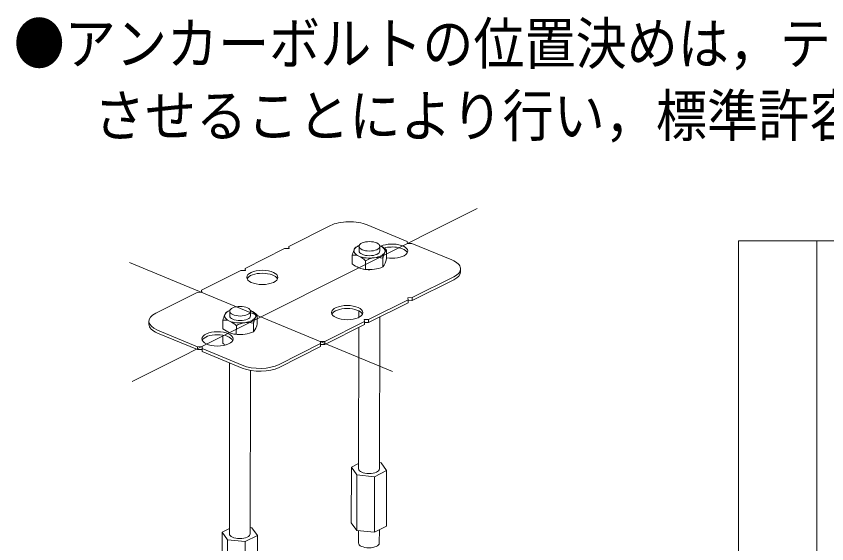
# Model space of a CAD drawing. Units: millimetres at full size; details may follow other scales. Extents: x -2994 to 2994, y -2281 to 2281.
# Drawn here: x 1566 to 2085, y 930 to 1267 of the extents above; entities that cross this region are included whole.
import ezdxf
from ezdxf.enums import TextEntityAlignment as Align

# ---------------------------------------------------------------- set-up
doc = ezdxf.new("R2010")
doc.units = ezdxf.units.MM
doc.header["$LTSCALE"] = 28.063
for name, color, linetype, lineweight in [('1-0_0', 4, 'Continuous', 9), ('1-2__0-5_HYOU', 4, 'Continuous', 15), ('1-C_AM_VIS', 7, 'Continuous', 13)]:
    doc.layers.add(name, color=color, linetype=linetype, lineweight=lineweight)
doc.styles.add('ＭＳ Ｐゴシック', font='')
doc.styles.get('ＭＳ Ｐゴシック').set_extended_font_data('MS PGothic')

# ---------------------------------------------------------------- blocks, each defined once
blk = doc.blocks.new('DWG等高線_19')
at = {"layer": '1-0_0', "color": 7, "lineweight": 13}
for points in [[(90333.82, 14274.48), (90333.84, 14274.56), (90333.86, 14274.64), (90333.88, 14274.72), (90333.9, 14274.8), (90333.92, 14274.87), (90333.94, 14274.95), (90333.96, 14275.02), (90333.98, 14275.09), (90333.99, 14275.17), (90334.01, 14275.23), (90334.04, 14275.32), (90334.06, 14275.41), (90334.08, 14275.49), (90334.11, 14275.58), (90334.13, 14275.67), (90334.16, 14275.75), (90334.18, 14275.84), (90334.21, 14275.92), (90334.23, 14276.01), (90334.26, 14276.09), (90334.28, 14276.18), (90334.31, 14276.26), (90334.34, 14276.34), (90334.36, 14276.42), (90334.39, 14276.5), (90334.41, 14276.58), (90334.44, 14276.66), (90334.47, 14276.74), (90334.49, 14276.82), (90334.52, 14276.89), (90334.55, 14276.97), (90334.57, 14277.04), (90334.6, 14277.12), (90334.63, 14277.19), (90334.66, 14277.26), (90334.68, 14277.33), (90334.71, 14277.4), (90334.74, 14277.47), (90334.76, 14277.53)], [(90334.76, 14277.53), (90334.79, 14277.6), (90334.82, 14277.66), (90334.84, 14277.73), (90334.87, 14277.79), (90334.89, 14277.85), (90334.92, 14277.91), (90334.95, 14277.97), (90334.97, 14278.03), (90335, 14278.08), (90335.02, 14278.14), (90335.05, 14278.19), (90335.07, 14278.24), (90335.1, 14278.29), (90335.12, 14278.34), (90335.15, 14278.4), (90335.17, 14278.45), (90335.2, 14278.5), (90335.23, 14278.54), (90335.25, 14278.59), (90335.28, 14278.64), (90335.3, 14278.69), (90335.33, 14278.73), (90335.36, 14278.78), (90335.38, 14278.82), (90335.41, 14278.87), (90335.44, 14278.91), (90335.46, 14278.95), (90335.49, 14278.99), (90335.52, 14279.03), (90335.54, 14279.07), (90335.57, 14279.11), (90335.6, 14279.15), (90335.62, 14279.18), (90335.65, 14279.21), (90335.68, 14279.25), (90335.7, 14279.28), (90335.73, 14279.31), (90335.76, 14279.34), (90335.78, 14279.36)], [(90335.78, 14279.36), (90335.81, 14279.39), (90335.83, 14279.42), (90335.86, 14279.44), (90335.88, 14279.46), (90335.91, 14279.48), (90335.93, 14279.5), (90335.96, 14279.52), (90335.98, 14279.54), (90336.01, 14279.55), (90336.03, 14279.56), (90336.05, 14279.58), (90336.08, 14279.59), (90336.1, 14279.6), (90336.11, 14279.6), (90336.13, 14279.61), (90336.15, 14279.61), (90336.17, 14279.62), (90336.19, 14279.62), (90336.21, 14279.63), (90336.22, 14279.63), (90336.24, 14279.63), (90336.26, 14279.63)]]:
    blk.add_lwpolyline(points, dxfattribs=at)
blk = doc.blocks.new('DWG等高線_20')
at = {"layer": '1-0_0', "color": 7, "lineweight": 13}
for points in [[(90416.65, 14316.03), (90416.67, 14316.11), (90416.69, 14316.19), (90416.71, 14316.27), (90416.73, 14316.34), (90416.75, 14316.42), (90416.76, 14316.49), (90416.78, 14316.57), (90416.8, 14316.64), (90416.82, 14316.71), (90416.84, 14316.78), (90416.86, 14316.87), (90416.89, 14316.95), (90416.91, 14317.04), (90416.93, 14317.13), (90416.96, 14317.21), (90416.98, 14317.3), (90417.01, 14317.38), (90417.03, 14317.47), (90417.06, 14317.55), (90417.08, 14317.64), (90417.11, 14317.72), (90417.14, 14317.8), (90417.16, 14317.89), (90417.19, 14317.97), (90417.21, 14318.05), (90417.24, 14318.13), (90417.27, 14318.21), (90417.29, 14318.29), (90417.32, 14318.36), (90417.35, 14318.44), (90417.37, 14318.51), (90417.4, 14318.59), (90417.43, 14318.66), (90417.45, 14318.73), (90417.48, 14318.81), (90417.51, 14318.88), (90417.53, 14318.95), (90417.56, 14319.01), (90417.59, 14319.08)], [(90417.59, 14319.08), (90417.61, 14319.15), (90417.64, 14319.21), (90417.67, 14319.27), (90417.69, 14319.34), (90417.72, 14319.4), (90417.75, 14319.46), (90417.77, 14319.51), (90417.8, 14319.57), (90417.82, 14319.63), (90417.85, 14319.68), (90417.87, 14319.73), (90417.9, 14319.79), (90417.92, 14319.84), (90417.95, 14319.89), (90417.97, 14319.94), (90418, 14319.99), (90418.03, 14320.04), (90418.05, 14320.09), (90418.08, 14320.14), (90418.1, 14320.19), (90418.13, 14320.23), (90418.16, 14320.28), (90418.18, 14320.33), (90418.21, 14320.37), (90418.24, 14320.41), (90418.26, 14320.46), (90418.29, 14320.5), (90418.32, 14320.54), (90418.34, 14320.58), (90418.37, 14320.62), (90418.4, 14320.65), (90418.42, 14320.69), (90418.45, 14320.73), (90418.48, 14320.76), (90418.5, 14320.79), (90418.53, 14320.82), (90418.56, 14320.85), (90418.58, 14320.88), (90418.61, 14320.91)], [(90418.61, 14320.91), (90418.63, 14320.94), (90418.66, 14320.96), (90418.68, 14320.98), (90418.71, 14321.01), (90418.74, 14321.03), (90418.76, 14321.05), (90418.78, 14321.06), (90418.81, 14321.08), (90418.83, 14321.1), (90418.86, 14321.11), (90418.88, 14321.12), (90418.9, 14321.13), (90418.92, 14321.14), (90418.94, 14321.15), (90418.96, 14321.15), (90418.98, 14321.16), (90418.99, 14321.17), (90419.01, 14321.17), (90419.03, 14321.17), (90419.05, 14321.17), (90419.07, 14321.18), (90419.09, 14321.18)]]:
    blk.add_lwpolyline(points, dxfattribs=at)

msp = doc.modelspace()

# ---------------------------------------------------------------- linework, layer by layer
at = {"layer": '1-0_0', "color": 7, "lineweight": 18}
for p, q in [((1640.35, 1033.52), (1861.37, 1144.38)), ((1638.65, 1109.83), (1807.1, 1040))]:
    msp.add_line(p, q, dxfattribs=at)
at = {"layer": '1-2__0-5_HYOU'}
msp.add_line((2078.83, 503.56), (2078.83, 1123.56), dxfattribs=at)
for points in [[(2728.83, 503.56), (2728.83, 1123.56), (2028.83, 1123.56)], [(2728.83, 503.56), (2028.83, 503.56), (2028.83, 1123.56)]]:
    msp.add_lwpolyline(points, dxfattribs=at)
at = {"layer": '1-C_AM_VIS'}
for p, q in [((1740.67, 1120.04), (1740.66, 1118.75)), ((1782.61, 1118.31), (1782.43, 1117.93)), ((1785.62, 1117.15), (1785.62, 1120.12)), ((1798.88, 1120.56), (1799, 1120.51)), ((1798.95, 1117.13), (1798.96, 1120.1)), ((1803.28, 1117.6), (1803.27, 1112.1)), ((1781.3, 1114.42), (1781.29, 1108.9)), ((1800.85, 1112.46), (1800.84, 1106.96)), ((1789.85, 1110.87), (1789.84, 1105.36)), ((1712.69, 1106.01), (1712.68, 1104.72)), ((1850.66, 1105.73), (1850.65, 1103.83)), ((1846.34, 1100.64), (1819.7, 1087.28)), ((1819.7, 1085.38), (1846.34, 1098.74)), ((1684.7, 1091.97), (1684.7, 1090.68)), ((1819.7, 1087.28), (1816.88, 1087.22)), ((1817.02, 1085.93), (1817.01, 1084.03)), ((1817.01, 1085.33), (1819.7, 1085.38)), ((1819.7, 1087.28), (1819.7, 1085.38)), ((1791.72, 1071.35), (1817.01, 1084.03)), ((1699.78, 1076.76), (1699.6, 1076.38)), ((1702.79, 1075.61), (1702.8, 1078.58)), ((1716.05, 1079.02), (1716.17, 1078.97)), ((1716.13, 1075.59), (1716.13, 1078.55)), ((1720.46, 1076.06), (1720.45, 1070.56)), ((1785.54, 1074.67), (1785.55, 1078.78)), ((1798.71, 977.69), (1798.88, 1074.94)), ((1651.06, 1072.17), (1651.06, 1070.27)), ((1698.47, 1072.88), (1698.46, 1067.36)), ((1718.02, 1070.91), (1718.01, 1065.42)), ((1763.73, 1057.31), (1789.03, 1070)), ((1791.72, 1073.24), (1788.89, 1073.19)), ((1789.03, 1071.9), (1789.03, 1070)), ((1789.03, 1071.29), (1791.72, 1071.35)), ((1791.72, 1073.24), (1791.72, 1071.35)), ((1656.53, 1064.63), (1682.22, 1053.98)), ((1682.22, 1055.88), (1656.54, 1066.53)), ((1707.03, 1069.32), (1707.02, 1063.82)), ((1785.38, 977.71), (1785.53, 1068.24)), ((1698.45, 1063.24), (1698.45, 1058.04)), ((1685.05, 1055.94), (1682.22, 1055.88)), ((1682.22, 1055.88), (1682.22, 1053.98)), ((1685.05, 1055.94), (1685.04, 1054.04)), ((1685.19, 1054.65), (1685.05, 1055.94)), ((1685.19, 1054.65), (1685.18, 1052.75)), ((1710.87, 1044), (1685.19, 1054.65)), ((1734.41, 1042.6), (1761.05, 1055.96)), ((1763.74, 1059.21), (1760.91, 1059.15)), ((1761.05, 1057.86), (1761.05, 1055.96)), ((1761.05, 1057.25), (1763.73, 1057.31)), ((1763.74, 1059.21), (1763.73, 1057.31)), ((1682.22, 1053.98), (1685.04, 1054.04)), ((1685.04, 1054.04), (1685.18, 1052.75)), ((1685.18, 1052.75), (1710.87, 1042.11)), ((1702.55, 936.17), (1702.74, 1045.48)), ((1715.88, 936.15), (1716.07, 1040.64)), ((1799.8, 981.59), (1798.72, 981.7)), ((1803.33, 976.58), (1799.8, 981.59)), ((1795.58, 972.69), (1803.33, 976.58)), ((1803.33, 976.58), (1803.27, 940.97)), ((1716.97, 940.05), (1715.89, 940.15)), ((1720.5, 935.03), (1716.97, 940.05)), ((1780.7, 943.23), (1784.23, 938.21)), ((1795.51, 937.08), (1803.27, 940.97)), ((1697.93, 937.28), (1697.87, 901.68)), ((1702.56, 939.6), (1697.93, 937.28)), ((1784.23, 938.21), (1795.51, 937.08)), ((1785.29, 930.24), (1785.31, 938.1)), ((1798.63, 930.22), (1798.64, 938.65))]:
    msp.add_line(p, q, dxfattribs=at)
for points in [[(1737.98, 1118.7), (1740.81, 1118.76), (1740.67, 1120.04), (1767.31, 1133.41)], [(1790.85, 1133.9), (1816.53, 1123.25), (1816.67, 1121.96)], [(1816.67, 1121.96), (1819.5, 1122.02), (1845.18, 1111.38)], [(1710, 1104.66), (1712.82, 1104.72), (1712.69, 1106.01), (1737.98, 1118.7)], [(1655.38, 1077.26), (1682.02, 1090.63), (1684.84, 1090.69), (1684.7, 1091.97), (1710, 1104.66)], [(1816.88, 1087.22), (1817.02, 1085.93), (1791.72, 1073.24)], [(1788.89, 1073.19), (1789.03, 1071.9), (1763.74, 1059.21)], [(1760.91, 1059.15), (1761.05, 1057.86), (1734.41, 1044.5)], [(1785.38, 981.15), (1780.76, 978.83), (1780.7, 943.23)], [(1780.76, 978.83), (1784.29, 973.81), (1784.23, 938.21)], [(1784.29, 973.81), (1795.58, 972.69), (1795.51, 937.08)], [(1697.93, 937.28), (1701.46, 932.27), (1701.4, 896.67)], [(1712.75, 931.14), (1720.5, 935.03), (1720.44, 899.43)], [(1701.46, 932.27), (1712.75, 931.14), (1712.69, 895.54)]]:
    msp.add_lwpolyline(points, dxfattribs=at)
for centre, radius, start, end in [((1801.01, 1109.99), 20.2, 156.8707, 167.3364), ((1785.4, 1117.16), 3.01, 129.4616, 157.6437), ((1790.88, 1107.3), 14.26, 111.2919, 121.2615), ((1793.92, 1108.43), 13.11, 44.4392, 67.2188), ((1782.31, 1106.71), 7.78, 65.258, 97.4887), ((1780.49, 1101.69), 13.11, 44.4392, 67.2188), ((1797.25, 1098.55), 14.36, 75.4816, 120.9828), ((1791.93, 1114.33), 11.56, 320.3782, 348.8637), ((1791.96, 1121.94), 16.84, 230.6901, 247.6604), ((1790.27, 1116.93), 11.58, 246.0015, 267.9104), ((1792.53, 1125.52), 20.33, 262.4196, 294.1249), ((1792.29, 1127.46), 22.3, 259.8271, 270.7123), ((1718.18, 1068.45), 20.2, 156.8707, 167.3364), ((1702.57, 1075.62), 3.01, 129.4616, 157.6437), ((1708.05, 1065.76), 14.26, 111.2919, 121.2615), ((1711.1, 1066.88), 13.11, 44.4392, 67.2188), ((1699.49, 1065.16), 7.78, 65.258, 97.4887), ((1697.67, 1060.14), 13.11, 44.4392, 67.2188), ((1714.42, 1057.01), 14.36, 75.4816, 120.9828), ((1709.11, 1072.79), 11.56, 320.3782, 348.8637), ((1709.13, 1080.39), 16.84, 230.6901, 247.6604), ((1707.44, 1075.39), 11.58, 246.0015, 267.9104), ((1709.7, 1083.97), 20.33, 262.4196, 294.1249), ((1709.46, 1085.91), 22.3, 259.8271, 270.7123), ((1708.43, 1070.12), 15.67, 230.3945, 237.2198)]:
    msp.add_arc(centre, radius, start, end, dxfattribs=at)
for centre, major_axis, start_param, end_param in [((1779.65, 1128.29), (16.67, -0.03), 0.835271, 2.406068), ((1806.82, 1117.02), (10, -0.02), 4.350608, 8.653324), ((1792.29, 1117.14), (10, -0.02), 2.972163, 3.976864), ((1792.29, 1117.14), (10, -0.02), 2.290161, 2.887169), ((1792.29, 1117.14), (10, -0.02), 3.976864, 7.118457), ((1792.29, 1117.14), (6.67, -0.01), 3.141593, 6.283185), ((1792.29, 1117.14), (10, -0.02), 0.835271, 0.851432), ((1806.82, 1115.13), (10, -0.02), 0.209793, 2.117146), ((1833.99, 1105.76), (16.67, -0.03), 5.54766, 7.118457), ((1723.69, 1098.32), (10, -0.02), 0.209793, 2.9318), ((1833.99, 1103.86), (16.67, -0.03), 5.54766, 6.283185), ((1778.02, 1075.79), (10, -0.02), 0.209793, 2.9318), ((1667.73, 1072.14), (16.67, -0.03), 2.406068, 3.976864), ((1709.46, 1075.6), (10, -0.02), 2.972163, 3.976864), ((1709.46, 1075.6), (10, -0.02), 2.290161, 2.887169), ((1709.46, 1075.6), (10, -0.02), 3.976864, 7.118457), ((1709.46, 1075.6), (6.67, -0.01), 3.141593, 6.283185), ((1709.46, 1075.6), (10, -0.02), 0.835271, 0.851432), ((1667.72, 1070.25), (16.67, -0.03), 3.141593, 3.976864), ((1694.89, 1058.98), (10, -0.02), 0.209793, 2.9318), ((1722.06, 1049.62), (16.67, -0.03), 3.976864, 5.54766), ((1722.06, 1047.72), (16.67, -0.03), 3.976864, 5.54766), ((1792.04, 977.7), (6.67, -0.01), 3.141593, 6.283185), ((1709.22, 936.16), (6.67, -0.01), 3.141593, 6.283185), ((1791.96, 930.23), (6.67, -0.01), 3.141593, 6.283185)]:
    msp.add_ellipse(centre, major_axis=major_axis, ratio=0.45587, start_param=start_param, end_param=end_param, dxfattribs=at)
for centre, major_axis in [((1792.29, 1120.11), (6.67, -0.01)), ((1723.69, 1100.22), (10, -0.02)), ((1709.46, 1078.56), (6.67, -0.01)), ((1778.03, 1077.69), (10, -0.02)), ((1694.9, 1060.88), (10, -0.02))]:
    msp.add_ellipse(centre, major_axis=major_axis, ratio=0.45587, dxfattribs=at)

# ---------------------------------------------------------------- block references
at = {"layer": '1-0_0'}
for name in ['DWG等高線_20', 'DWG等高線_19']:
    msp.add_blockref(name, (-88615.8, -13203.57), dxfattribs=at)

# ---------------------------------------------------------------- texts
at = {"layer": '1-0_0', "color": 7, "style": 'ＭＳ Ｐゴシック', "width": 0.9}
for s, p in [('●アンカーボルトの位置決めは，テンプレートのけがきと地墨等の柱心を合致', (1564.38, 1228.6)), ('させることにより行い，標準許容差は下図による', (1615.79, 1182.39))]:
    msp.add_text(s, height=26.66, dxfattribs=at).set_placement(p, align=Align.BOTTOM_LEFT)

doc.saveas('drawing.dxf')
